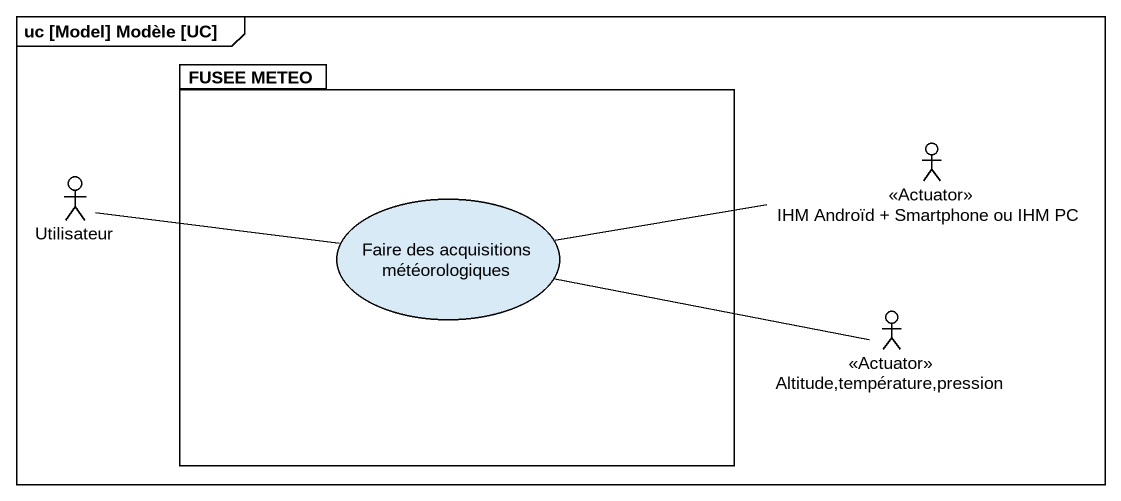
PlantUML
@startuml
mainframe uc [Model] Modèle [UC]
package "FUSEE METEO" as FUSEE_METEO {
  usecase "Faire des acquisitions météorologiques" as Faire_des_acquisitions
}
actor "IHM Androïd + Smartphone ou IHM PC" as IHM_Androïd_Smartphone_ou <<Actuator>>
actor Utilisateur
actor "Altitude,température,pression" as Altitude_température <<Actuator>>
IHM_Androïd_Smartphone_ou -left- Faire_des_acquisitions
Utilisateur -right- Faire_des_acquisitions
Faire_des_acquisitions -right- Altitude_température
@enduml
